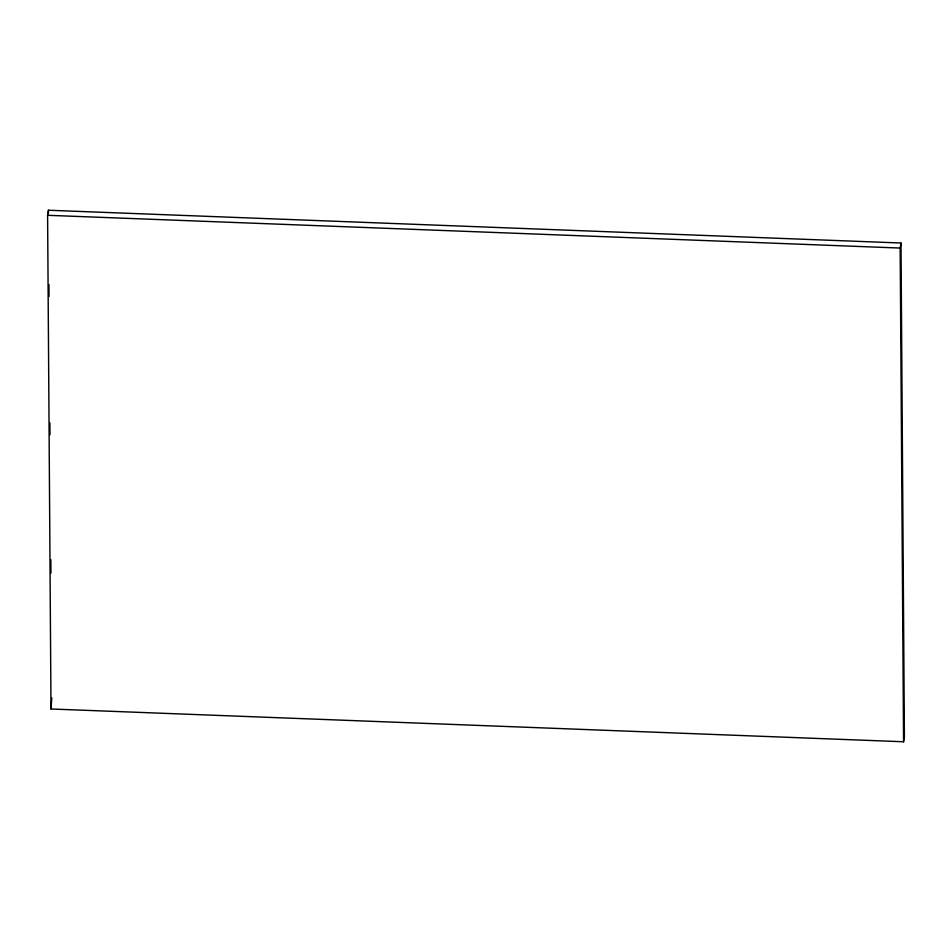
<?xml version="1.0" encoding="UTF-8"?>
<svg xmlns="http://www.w3.org/2000/svg" width="952" height="952" viewBox="0 0 952 952"><rect width="100%" height="100%" fill="white"/><g stroke="black" fill="none" stroke-linecap="round" stroke-linejoin="round"><path stroke-width="1.43" d="M47.6 215.295L48.433 210.237L900.997 243.01L904.4 736.705L903.567 741.763L51.003 708.99L47.6 215.295L900.164 248.055L900.997 243.01M51.003 708.99L51.801 697.994M900.164 248.055L903.567 741.763M48.433 210.237L48.457 213.212M48.945 284.589L49.028 296.488M49.897 422.89L49.98 434.778M50.849 559.693L50.932 573.08"/></g></svg>
